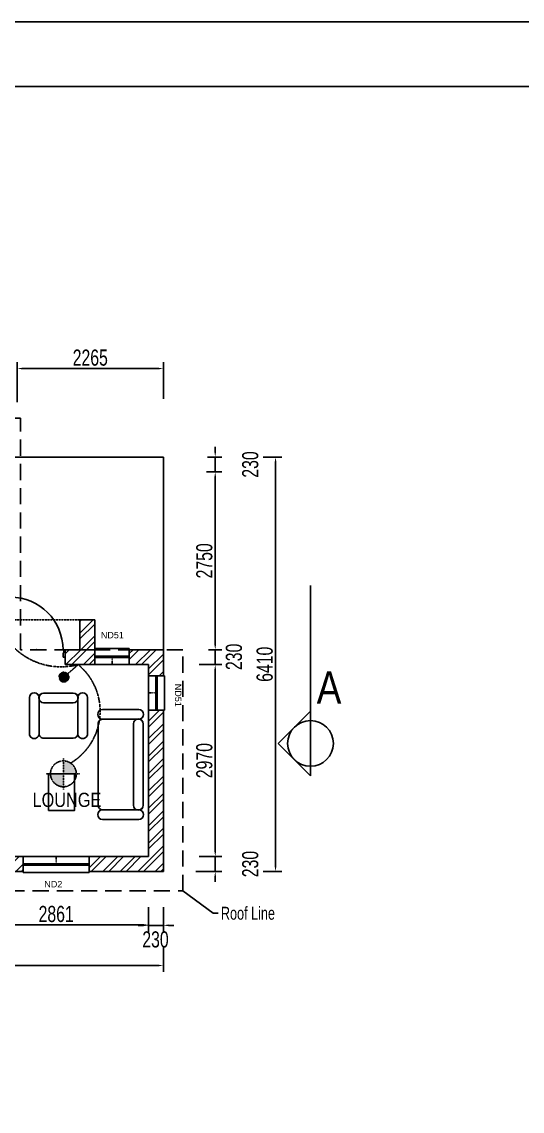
# Model space of a CAD drawing. Header units: millimetres. Extents: x 88 to 42088, y -979 to 29721.
# Drawn here: x 12091 to 19837, y 12871 to 29721 of the extents above; entities that cross this region are included whole.
import ezdxf

# ---------------------------------------------------------------- set-up
doc = ezdxf.new("R2010")
doc.units = ezdxf.units.MM
doc.linetypes.add('DASHED', pattern=[0.75, 0.5, -0.25])
doc.linetypes.add('DOT', pattern=[0.25, 0, -0.25])
for name, color, linetype in [('2', 1, 'Continuous'), ('3', 2, 'Continuous'), ('7', 6, 'Continuous'), ('DIMS', 5, 'Continuous'), ('HATCH', 1, 'Continuous'), ('lighting', 4, 'DASHED'), ('OUTLINE', 4, 'Continuous'), ('TEXT', 5, 'Continuous'), ('WALL', 1, 'Continuous'), ('WALLS', 1, 'Continuous')]:
    doc.layers.add(name, color=color, linetype=linetype)
doc.styles.add('AERIAL1-25', font='arial.ttf', dxfattribs={"height": 50})
doc.styles.add('COMPACT', font='arial.ttf', dxfattribs={"width": 0.7})
doc.styles.add('ROMANS', font='romans', dxfattribs={"height": 120})
doc.dimstyles.new('AERIAL1-50', dxfattribs={"dimscale": 100, "dimtxt": 2.5, "dimasz": 0.8, "dimexe": 1, "dimexo": 2.5, "dimgap": 0.4, "dimtad": 1, "dimdec": 0, "dimzin": 0, "dimdsep": 46, "dimtxsty": 'COMPACT', "dimcen": 0.09, "dimadec": 0, "dimazin": 0, "dimtfac": 1, "dimtdec": 1, "dimtmove": 2, "dimatfit": 3, "dimfxl": 1, "dimtolj": 1, "dimtzin": 0, "dimarcsym": 0})

# ---------------------------------------------------------------- blocks, each defined once
blk = doc.blocks.new('*D27')
at = {"layer": 'DEFPOINTS', "color": 0, "transparency": 16777216}
for p in [(15576, 22989), (15576, 16579), (16018, 16579)]:
    blk.add_point(p, dxfattribs=at)
at = {"layer": 'DIMS', "color": 0, "lineweight": -2, "transparency": 16777216}
for p, q in [((15826, 22989), (16118, 22989)), ((16018, 22909), (16018, 16659)), ((15826, 16579), (16118, 16579))]:
    blk.add_line(p, q, dxfattribs=at)
at = {"layer": 'DIMS', "color": 0, "transparency": 16777216}
for points in [[(16005, 22909), (16032, 22909), (16018, 22989)], [(16005, 16659), (16032, 16659), (16018, 16579)]]:
    blk.add_solid(points, dxfattribs=at)
at = {"layer": 'DIMS', "color": 0, "transparency": 16777216, "insert": (15851, 19784), "char_height": 250, "attachment_point": 5, "rotation": 90, "style": 'COMPACT'}
blk.add_mtext('\\A1;6410', dxfattribs=at)
blk = doc.blocks.new('*D28')
at = {"layer": 'DEFPOINTS', "color": 0, "transparency": 16777216}
for p in [(14699, 22759), (14729, 20009), (15085, 20009)]:
    blk.add_point(p, dxfattribs=at)
at = {"layer": 'DIMS', "color": 0, "lineweight": -2, "transparency": 16777216}
for p, q in [((14949, 22759), (15185, 22759)), ((15085, 22679), (15085, 20089)), ((14979, 20009), (15185, 20009))]:
    blk.add_line(p, q, dxfattribs=at)
at = {"layer": 'DIMS', "color": 0, "transparency": 16777216}
for points in [[(15072, 22679), (15098, 22679), (15085, 22759)], [(15072, 20089), (15098, 20089), (15085, 20009)]]:
    blk.add_solid(points, dxfattribs=at)
at = {"layer": 'DIMS', "color": 0, "transparency": 16777216, "insert": (14917, 21384), "char_height": 250, "attachment_point": 5, "rotation": 90, "style": 'COMPACT'}
blk.add_mtext('\\A1;2750', dxfattribs=at)
blk = doc.blocks.new('813X115LHD')
for p, q in [((0, -115), (0, 0)), ((877, -115), (877, 0))]:
    blk.add_line(p, q)
at = {"layer": '3'}
for p, q in [((805, 813), (805, 0)), ((845, 813), (805, 813)), ((845, 0), (845, 813)), ((17, 0), (0, 0)), ((17, -50), (17, 0)), ((805, 0), (845, 0)), ((845, 0), (845, 22)), ((860, -50), (860, 0)), ((860, 0), (877, 0)), ((32, -115), (0, -115)), ((32, -50), (17, -50)), ((32, -115), (32, -50)), ((845, -115), (845, -50)), ((845, -50), (860, -50)), ((845, -115), (877, -115))]:
    blk.add_line(p, q, dxfattribs=at)
blk.add_arc((845, 0), 813, 90, 180, dxfattribs=at)
blk.add_point((438, 0), dxfattribs=at)
blk = doc.blocks.new('*D29')
at = {"layer": 'DEFPOINTS', "color": 0, "transparency": 16777216}
for p in [(5809, 15655), (14284, 15655), (14284, 15125)]:
    blk.add_point(p, dxfattribs=at)
at = {"layer": 'DIMS', "color": 0, "lineweight": -2, "transparency": 16777216}
for p, q in [((5809, 15405), (5809, 15025)), ((14284, 15405), (14284, 15025)), ((5889, 15125), (14204, 15125))]:
    blk.add_line(p, q, dxfattribs=at)
at = {"layer": 'DIMS', "color": 0, "transparency": 16777216}
for points in [[(5889, 15138), (5889, 15112), (5809, 15125)], [(14204, 15138), (14204, 15112), (14284, 15125)]]:
    blk.add_solid(points, dxfattribs=at)
at = {"layer": 'DIMS', "color": 0, "transparency": 16777216, "insert": (10046, 15293), "char_height": 250, "attachment_point": 5, "style": 'COMPACT'}
blk.add_mtext('\\A1;8475', dxfattribs=at)
blk = doc.blocks.new('*D40')
at = {"layer": 'DEFPOINTS', "color": 0, "transparency": 16777216}
for p in [(11193, 16279), (14054, 16279), (11193, 15753)]:
    blk.add_point(p, dxfattribs=at)
at = {"layer": 'DIMS', "color": 0, "lineweight": -2, "transparency": 16777216}
for p, q in [((11193, 16029), (11193, 15653)), ((14054, 16029), (14054, 15653)), ((13974, 15753), (11273, 15753))]:
    blk.add_line(p, q, dxfattribs=at)
at = {"layer": 'DIMS', "color": 0, "transparency": 16777216}
for points in [[(11273, 15766), (11273, 15740), (11193, 15753)], [(13974, 15766), (13974, 15740), (14054, 15753)]]:
    blk.add_solid(points, dxfattribs=at)
at = {"layer": 'DIMS', "color": 0, "transparency": 16777216, "insert": (12623, 15921), "char_height": 250, "attachment_point": 5, "style": 'COMPACT'}
blk.add_mtext('\\A1;2861', dxfattribs=at)
blk = doc.blocks.new('*D41')
at = {"layer": 'DEFPOINTS', "color": 0, "transparency": 16777216}
for p in [(14054, 16279), (14284, 16279), (14054, 15746)]:
    blk.add_point(p, dxfattribs=at)
at = {"layer": 'DIMS', "color": 0, "lineweight": -2, "transparency": 16777216}
for p, q in [((14054, 16029), (14054, 15646)), ((14284, 16029), (14284, 15646)), ((13974, 15746), (13894, 15746)), ((14284, 15746), (14054, 15746)), ((14364, 15746), (14444, 15746))]:
    blk.add_line(p, q, dxfattribs=at)
at = {"layer": 'DIMS', "color": 0, "transparency": 16777216}
for points in [[(13974, 15760), (13974, 15733), (14054, 15746)], [(14364, 15760), (14364, 15733), (14284, 15746)]]:
    blk.add_solid(points, dxfattribs=at)
at = {"layer": 'DIMS', "color": 0, "transparency": 16777216, "insert": (14160, 15527), "char_height": 250, "attachment_point": 5, "style": 'COMPACT'}
blk.add_mtext('\\A1;230', dxfattribs=at)
blk = doc.blocks.new('FUR-4')
at = {"layer": '7'}
for p, q in [((70, 450), (630, 450)), ((0, -230), (0, 230)), ((70, 300), (630, 300)), ((150, -230), (150, 230)), ((700, 230), (700, -230)), ((630, -300), (70, -300)), ((70, -450), (630, -450))]:
    blk.add_line(p, q, dxfattribs=at)
for centre, radius, start, end in [((70, 375), 75, 90, 270), ((630, 375), 75, 270, 90), ((75, 230), 75, 0, 180), ((70, 230), 70, 90, 180), ((630, 230), 70, 0, 90), ((70, -375), 75, 90, 270), ((75, -230), 75, 180, 360), ((70, -230), 70, 180, 270), ((630, -230), 70, 270, 0), ((630, -375), 75, 270, 90)]:
    blk.add_arc(centre, radius, start, end, dxfattribs=at)
blk = doc.blocks.new('FUR-5')
at = {"layer": '7'}
for p, q in [((70, 850), (630, 850)), ((70, 700), (630, 700)), ((0, -630), (0, 630)), ((150, -630), (150, 630)), ((700, 630), (700, -630)), ((630, -700), (70, -700)), ((70, -850), (630, -850))]:
    blk.add_line(p, q, dxfattribs=at)
for centre, radius, start, end in [((70, 775), 75, 90, 270), ((630, 775), 75, 270, 90), ((75, 630), 75, 0, 180), ((70, 630), 70, 90, 180), ((630, 630), 70, 0, 90), ((75, -630), 75, 180, 360), ((70, -630), 70, 180, 270), ((630, -630), 70, 270, 0), ((70, -775), 75, 90, 270), ((630, -775), 75, 270, 90)]:
    blk.add_arc(centre, radius, start, end, dxfattribs=at)
blk = doc.blocks.new('*D42')
at = {"layer": 'DEFPOINTS', "color": 0, "transparency": 16777216}
for p in [(14584, 19779), (14584, 16809), (15085, 16809)]:
    blk.add_point(p, dxfattribs=at)
at = {"layer": 'DIMS', "color": 0, "lineweight": -2, "transparency": 16777216}
for p, q in [((14834, 19779), (15185, 19779)), ((15085, 19699), (15085, 16889)), ((14834, 16809), (15185, 16809))]:
    blk.add_line(p, q, dxfattribs=at)
at = {"layer": 'DIMS', "color": 0, "transparency": 16777216}
for points in [[(15072, 19699), (15098, 19699), (15085, 19779)], [(15072, 16889), (15098, 16889), (15085, 16809)]]:
    blk.add_solid(points, dxfattribs=at)
at = {"layer": 'DIMS', "color": 0, "transparency": 16777216, "insert": (14917, 18294), "char_height": 250, "attachment_point": 5, "rotation": 90, "style": 'COMPACT'}
blk.add_mtext('\\A1;2970', dxfattribs=at)
blk = doc.blocks.new('*D43')
at = {"layer": 'DEFPOINTS', "color": 0, "transparency": 16777216}
for p in [(14584, 16809), (14534, 16579), (15085, 16579)]:
    blk.add_point(p, dxfattribs=at)
at = {"layer": 'DIMS', "color": 0, "lineweight": -2, "transparency": 16777216}
for p, q in [((15085, 16889), (15085, 16969)), ((14834, 16809), (15185, 16809)), ((15085, 16809), (15085, 16579)), ((14784, 16579), (15185, 16579)), ((15085, 16499), (15085, 16419))]:
    blk.add_line(p, q, dxfattribs=at)
at = {"layer": 'DIMS', "color": 0, "transparency": 16777216}
for points in [[(15072, 16889), (15098, 16889), (15085, 16809)], [(15072, 16499), (15098, 16499), (15085, 16579)]]:
    blk.add_solid(points, dxfattribs=at)
at = {"layer": 'DIMS', "color": 0, "transparency": 16777216, "insert": (15628, 16694), "char_height": 250, "attachment_point": 5, "rotation": 90, "style": 'COMPACT'}
blk.add_mtext('\\A1;230', dxfattribs=at)
blk = doc.blocks.new('*D44')
at = {"layer": 'DEFPOINTS', "color": 0, "transparency": 16777216}
for p in [(14859, 20009), (14584, 19779), (15085, 19779)]:
    blk.add_point(p, dxfattribs=at)
at = {"layer": 'DIMS', "color": 0, "lineweight": -2, "transparency": 16777216}
for p, q in [((15085, 20089), (15085, 20169)), ((15085, 20009), (15085, 19779)), ((15109, 20009), (15185, 20009)), ((14834, 19779), (15185, 19779)), ((15085, 19699), (15085, 19619))]:
    blk.add_line(p, q, dxfattribs=at)
at = {"layer": 'DIMS', "color": 0, "transparency": 16777216}
for points in [[(15072, 20089), (15098, 20089), (15085, 20009)], [(15072, 19699), (15098, 19699), (15085, 19779)]]:
    blk.add_solid(points, dxfattribs=at)
at = {"layer": 'DIMS', "color": 0, "transparency": 16777216, "insert": (15375, 19899), "char_height": 250, "attachment_point": 5, "rotation": 90, "style": 'COMPACT'}
blk.add_mtext('\\A1;230', dxfattribs=at)
blk = doc.blocks.new('*D51')
at = {"layer": 'DEFPOINTS', "color": 0, "transparency": 16777216}
for p in [(14284, 24358), (14284, 23638), (12019, 23589)]:
    blk.add_point(p, dxfattribs=at)
at = {"layer": 'DIMS', "color": 0, "lineweight": -2, "transparency": 16777216}
for p, q in [((12019, 23839), (12019, 24458)), ((14284, 23888), (14284, 24458)), ((12099, 24358), (14204, 24358))]:
    blk.add_line(p, q, dxfattribs=at)
at = {"layer": 'DIMS', "color": 0, "transparency": 16777216}
for points in [[(12099, 24371), (12099, 24345), (12019, 24358)], [(14204, 24371), (14204, 24345), (14284, 24358)]]:
    blk.add_solid(points, dxfattribs=at)
at = {"layer": 'DIMS', "color": 0, "transparency": 16777216, "insert": (13151, 24526), "char_height": 250, "attachment_point": 5, "style": 'COMPACT'}
blk.add_mtext('\\A1;2265', dxfattribs=at)
blk = doc.blocks.new('*D53')
at = {"layer": 'DEFPOINTS', "color": 0, "transparency": 16777216}
for p in [(14714, 22989), (14699, 22759), (15085, 22759)]:
    blk.add_point(p, dxfattribs=at)
at = {"layer": 'DIMS', "color": 0, "lineweight": -2, "transparency": 16777216}
for p, q in [((15085, 23069), (15085, 23149)), ((14964, 22989), (15185, 22989)), ((15085, 22989), (15085, 22759)), ((14949, 22759), (15185, 22759)), ((15085, 22679), (15085, 22599))]:
    blk.add_line(p, q, dxfattribs=at)
at = {"layer": 'DIMS', "color": 0, "transparency": 16777216}
for points in [[(15072, 23069), (15098, 23069), (15085, 22989)], [(15072, 22679), (15098, 22679), (15085, 22759)]]:
    blk.add_solid(points, dxfattribs=at)
at = {"layer": 'DIMS', "color": 0, "transparency": 16777216, "insert": (15628, 22874), "char_height": 250, "attachment_point": 5, "rotation": 90, "style": 'COMPACT'}
blk.add_mtext('\\A1;230', dxfattribs=at)

msp = doc.modelspace()

# ---------------------------------------------------------------- hatches: boundary and pattern name
at = {"layer": 'HATCH'}
h = msp.add_hatch(dxfattribs=at)
h.set_pattern_fill('ANSI32', color=256, scale=20)
h.paths.add_polyline_path([(13220.9, 20469.2), (12990.9, 20469.2), (12990.9, 20009.2), (13220.9, 20009.2)])
h = msp.add_hatch(dxfattribs=at)
h.set_pattern_fill('ANSI32', color=256, scale=20)
h.paths.add_polyline_path([(13220.9, 20009.2), (12760.9, 20009.2), (12760.9, 19779.2), (13220.9, 19779.2)])
h = msp.add_hatch(dxfattribs=at)
h.set_pattern_fill('ANSI32', color=256, scale=20)
h.paths.add_polyline_path([(14283.9, 20009.2), (13753.9, 20009.2), (13753.9, 19779.2), (14053.9, 19779.2), (14053.9, 19607.2), (14283.9, 19607.2)])
h = msp.add_hatch(dxfattribs=at)
h.set_pattern_fill('ANSI32', color=256, scale=20)
h.paths.add_polyline_path([(14283.9, 19074.2), (14053.9, 19074.2), (14053.9, 16809.2), (13134.4, 16809.2), (13134.4, 16579.2), (14283.9, 16579.2)])
h = msp.add_hatch(dxfattribs=at)
h.set_pattern_fill('ANSI32', color=256, scale=20)
h.paths.add_polyline_path([(12112.4, 16809.2), (10830.4, 16809.2), (10830.4, 16579.2), (12112.4, 16579.2)])
at = {"layer": 'lighting'}
msp.add_hatch(color=256, dxfattribs=at).paths.add_polyline_path([(12818.5, 19586.2, 1), (12668.5, 19586.2, 1)])
h = msp.add_hatch(color=256, dxfattribs=at)
h.paths.add_polyline_path([(12735.1, 18089.9), (12935.1, 18089.9, 0.4142136), (12735.1, 18289.9)])
h.paths.add_polyline_path([(12735.1, 18089.9), (12535.1, 18089.9, 0.4142136), (12735.1, 17889.9)])

# ---------------------------------------------------------------- linework, layer by layer
at = {"color": 3, "linetype": 'Continuous'}
msp.add_line((1088.3, 28721.4), (41088.3, 28721.4), dxfattribs=at)
msp.add_lwpolyline([(1088.3, 28721.4), (35422.7, 28721.4), (35422.7, 1021.4), (1088.3, 1021.4)], close=True, dxfattribs=at)
at = {"layer": '2', "color": 2}
for p, q in [((13753.9, 20027.2), (13220.9, 20027.2)), ((13220.9, 20009.2), (13220.9, 20027.2)), ((13753.9, 19909.2), (13220.9, 19909.2)), ((13753.9, 19889.2), (13220.9, 19889.2)), ((13753.9, 20009.2), (13753.9, 20027.2)), ((13220.9, 19779.2), (13753.9, 19779.2)), ((13487.4, 19779.2), (13487.4, 19822.2)), ((14053.9, 19607.2), (14053.9, 19074.2)), ((14163.9, 19074.2), (14163.9, 19607.2)), ((14183.9, 19074.2), (14183.9, 19607.2)), ((14283.9, 19607.2), (14301.9, 19607.2)), ((14301.9, 19074.2), (14301.9, 19607.2)), ((14053.9, 19340.7), (14096.9, 19340.7)), ((14283.9, 19074.2), (14301.9, 19074.2)), ((12112.4, 16809.2), (13134.4, 16809.2)), ((13134.4, 16699.2), (12112.4, 16699.2)), ((12623.4, 16809.2), (12623.4, 16766.2)), ((13134.4, 16679.2), (12112.4, 16679.2)), ((12112.4, 16579.2), (12112.4, 16561.2)), ((13134.4, 16561.2), (12112.4, 16561.2)), ((13134.4, 16579.2), (13134.4, 16561.2))]:
    msp.add_line(p, q, dxfattribs=at)
at = {"layer": '2'}
for p, q in [((13220.9, 20009.2), (13220.9, 19779.2)), ((13753.9, 20009.2), (13753.9, 19779.2)), ((14283.9, 19607.2), (14053.9, 19607.2)), ((14283.9, 19074.2), (14053.9, 19074.2)), ((12112.4, 16579.2), (12112.4, 16809.2)), ((13134.4, 16579.2), (13134.4, 16809.2))]:
    msp.add_line(p, q, dxfattribs=at)
at = {"layer": '2', "linetype": 'DOT'}
for p, q in [((13487.4, 19779.2), (13487.4, 19889.2)), ((13487.4, 19779.2), (13487.4, 19889.2)), ((14053.9, 19340.7), (14163.9, 19340.7)), ((14053.9, 19340.7), (14163.9, 19340.7)), ((12623.4, 16809.2), (12623.4, 16699.2)), ((12623.4, 16809.2), (12623.4, 16699.2))]:
    msp.add_line(p, q, dxfattribs=at)
at = {"layer": '3'}
msp.add_lwpolyline([(12504.9, 17520.5), (12504.9, 18090.5), (12904.9, 18090.5), (12904.9, 17520.5)], close=True, dxfattribs=at)
at = {"layer": 'DEFPOINTS', "color": 2, "linetype": 'Continuous'}
msp.add_line((88.3, 29721.4), (42088.3, 29721.4), dxfattribs=at)
msp.add_line((88.3, 29721.4), (42088.3, 29721.4), dxfattribs=at)
at = {"layer": 'lighting'}
for p, q in [((12964.4, 19779.2), (12799.4, 19634.9)), ((12735.1, 17846.7), (12735.1, 18334.3)), ((12469.5, 18089.9), (12989.6, 18089.9))]:
    msp.add_line(p, q, dxfattribs=at)
for centre, radius in [((12742.9, 19585.5), 75), ((12735.1, 18089.9), 200)]:
    msp.add_circle(centre, radius, dxfattribs=at)
for centre, radius, start, end in [((12697.8, 20785.5), 1041, 153.16977, 284.83807), ((12366.9, 19058.9), 935.9, 300.87067, 50.32165)]:
    msp.add_arc(centre, radius, start, end, dxfattribs=at)
at = {"layer": 'OUTLINE', "linetype": 'DASHED'}
msp.add_line((12990.9, 20469.2), (11768.9, 20469.2), dxfattribs=at)
at = {"layer": 'OUTLINE', "linetype": 'DASHED', "ltscale": 500}
msp.add_lwpolyline([(13220.9, 20009.2), (12068.9, 20009.2), (12068.9, 23589.2), (5508.9, 23589.2), (5508.9, 16279.2), (14583.9, 16279.2), (14583.9, 20009.2), (13220.9, 20009.2)], dxfattribs=at)
at = {"layer": 'TEXT'}
for p, q in [((16559.5, 18560.3), (16559.5, 21001)), ((16059.6, 18560.3), (16559.5, 19060.3)), ((16559.5, 19060.3), (16559.5, 18060.4)), ((16559.5, 18060.4), (16059.6, 18560.3))]:
    msp.add_line(p, q, dxfattribs=at)
msp.add_circle((16559.5, 18560.3), 353.5, dxfattribs=at)
at = {"layer": 'WALL', "color": 2}
for p in [(11768.9, 22989.2), (14283.9, 20009.2)]:
    msp.add_line(p, (14283.9, 22989.2), dxfattribs=at)
at = {"layer": 'WALL'}
for p, q in [((13220.9, 20469.2), (12990.9, 20469.2)), ((12990.9, 20469.2), (12990.9, 20009.2)), ((13220.9, 20469.2), (13220.9, 20009.2)), ((13220.9, 20009.2), (12760.9, 20009.2)), ((12760.9, 20009.2), (12760.9, 19779.2)), ((13220.9, 20009.2), (13220.9, 19779.2)), ((14283.9, 20009.2), (13753.9, 20009.2)), ((14283.9, 19607.2), (14283.9, 20009.2)), ((14053.9, 19779.2), (12760.9, 19779.2)), ((14053.9, 16809.2), (14053.9, 19779.2)), ((14283.9, 16579.2), (14283.9, 19074.2)), ((9580.9, 16809.2), (14053.9, 16809.2)), ((10830.4, 16579.2), (12112.4, 16579.2)), ((13134.4, 16579.2), (14283.9, 16579.2))]:
    msp.add_line(p, q, dxfattribs=at)

# ---------------------------------------------------------------- block references
at = {"layer": '2'}
for name, p, rotation in [('FUR-4', (12658, 19339.1), 270), ('FUR-5', (13970.9, 18233.7), 180)]:
    msp.add_blockref(name, p, dxfattribs=dict(at, rotation=rotation))
at = {"layer": 'WALLS', "xscale": -1}
msp.add_blockref('813X115LHD', (12760.9, 20009.2), dxfattribs=at)

# ---------------------------------------------------------------- texts
at = {"layer": 'DIMS', "char_height": 100, "width": 1878, "attachment_point": 1, "style": 'AERIAL1-25'}
for s, insert in [('ND51', (13314.2, 20285)), ('ND2', (12439.3, 16432.7))]:
    msp.add_mtext(s, dxfattribs=dict(at, insert=insert))
at = {"layer": 'DIMS', "insert": (14562.4, 19483.1), "char_height": 100, "width": 1878, "attachment_point": 1, "rotation": 270, "style": 'AERIAL1-25'}
msp.add_mtext('ND51', dxfattribs=at)
at = {"layer": 'TEXT', "insert": (16655.5, 19674.2), "char_height": 500, "width": 13639, "attachment_point": 1, "style": 'ROMANS'}
msp.add_mtext('\\fArial Narrow|b0|i0|c0|p34;A', dxfattribs=at)
at = {"layer": 'TEXT', "insert": (15172.6, 15932.1), "char_height": 200, "attachment_point": 4, "style": 'COMPACT'}
msp.add_mtext('Roof Line', dxfattribs=at)
at = {"layer": 'WALLS', "insert": (12117.4, 17797.1), "char_height": 220, "width": 13639, "attachment_point": 1, "style": 'ROMANS'}
msp.add_mtext('\\fArial Narrow|b0|i0|c0|p34;  LOUNGE ', dxfattribs=at)

# ---------------------------------------------------------------- dimensions: what is measured, and where the dimension line sits
at = {"layer": 'DIMS'}
for base, p1, p2, angle, picture, middle in [((14283.9, 24357.9), (12018.9, 23589.2), (14283.9, 23638.4), 0, '*D51', (13151.4, 24525.5)), ((15085.1, 22759.2), (14714, 22989.2), (14699.3, 22759.2), 270, '*D53', (15628.3, 22874.2)), ((16018.3, 16579.2), (15576.3, 22989.2), (15576.3, 16579.2), 270, '*D27', (15850.6, 19784.2)), ((15085.1, 20009.2), (14699.3, 22759.2), (14728.6, 20009.2), 270, '*D28', (14917.4, 21384.2)), ((15085.1, 16809.2), (14583.9, 19779.2), (14583.9, 16809.2), 270, '*D42', (14917.4, 18294.2)), ((15085.1, 16579.2), (14583.9, 16809.2), (14533.9, 16579.2), 270, '*D43', (15628.3, 16694.2)), ((11192.9, 15753), (14053.9, 16279.2), (11192.9, 16279.2), 0, '*D40', (12623.4, 15920.6)), ((14283.9, 15124.9), (5808.9, 15654.7), (14283.9, 15654.7), 0, '*D29', (10046.4, 15292.6))]:
    dim = msp.add_linear_dim(base=base, p1=p1, p2=p2, angle=angle, dimstyle='AERIAL1-50', dxfattribs=at)
    dim.commit()
    dim.dimension.update_dxf_attribs({"geometry": picture, "text_midpoint": middle})
for base, p1, p2, angle, picture, middle in [((15085.1, 19779.2), (14859.5, 20009.2), (14583.9, 19779.2), 270, '*D44', (15374.9, 19899.3)), ((14053.9, 15746.3), (14283.9, 16279.2), (14053.9, 16279.2), 0, '*D41', (14159.7, 15526.9))]:
    dim = msp.add_linear_dim(base=base, p1=p1, p2=p2, angle=angle, dimstyle='AERIAL1-50', dxfattribs=at)
    dim.commit()
    dim.dimension.update_dxf_attribs({"geometry": picture, "text_midpoint": middle, "dimtype": 160})

# ---------------------------------------------------------------- leaders
at = {"layer": 'TEXT', "annotation_type": 0, "has_hookline": 1, "hookline_direction": 0, "text_width": 813.7}
msp.add_leader([(14583.9, 16279.2), (15052.6, 15932.1), (15132.6, 15932.1)], dimstyle='AERIAL1-50', override={"dimgap": 0.4, "dimtad": 0}, dxfattribs=at)

doc.saveas('drawing.dxf')
